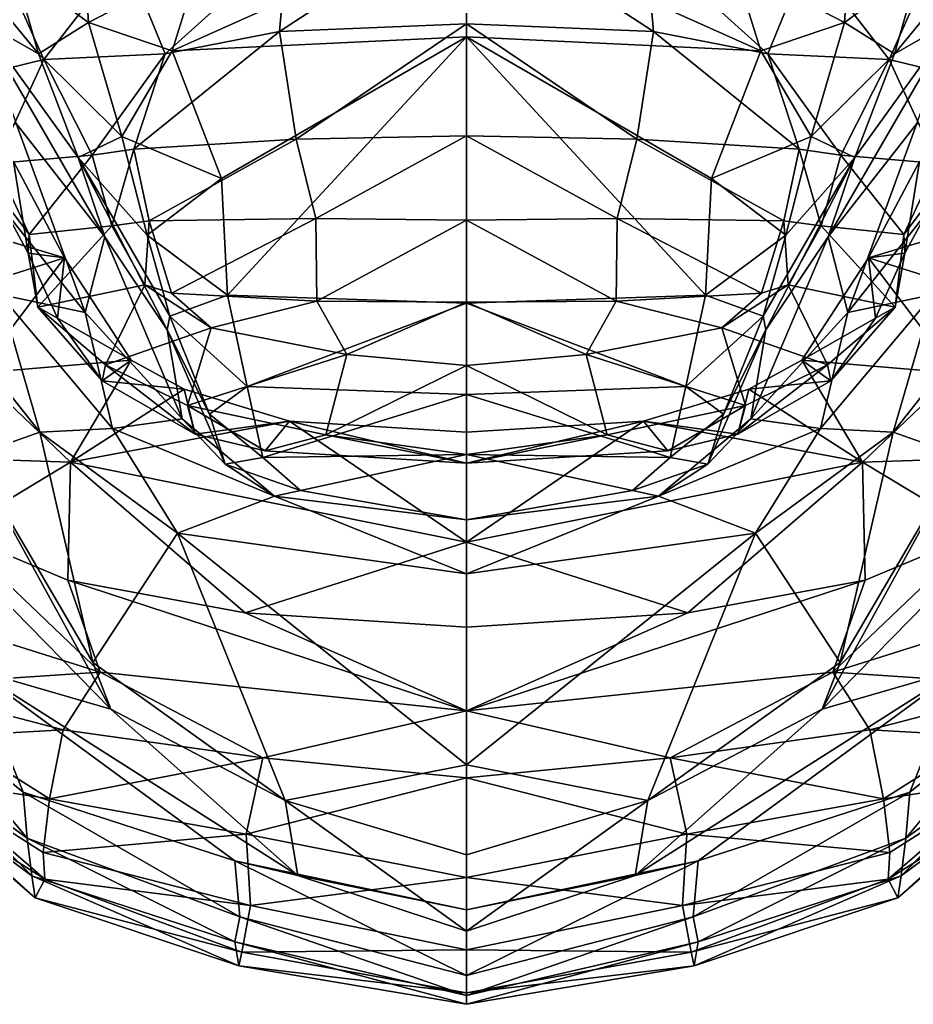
# Model space of a CAD drawing. Extents: x -1.6 to 1.6, y -9.4 to 16.4.
# Drawn here: x -0.086 to 0.086, y -9.3553 to -9.1657 of the extents above; entities that cross this region are included whole.
import ezdxf

# ---------------------------------------------------------------- set-up
doc = ezdxf.new("R2010")
doc.units = 0
doc.layers.add('DIPLODOC$LWO', color=1, linetype='CONTINUOUS')

msp = doc.modelspace()

# ---------------------------------------------------------------- linework, layer by layer
at = {"layer": 'DIPLODOC$LWO'}
for points in [[(0, -9.16651, 8.77404), (-0.03604, -9.16798, 8.78135), (0, -9.1445, 8.7862)], [(-0.03604, -9.16798, 8.78135), (-0.03451, -9.15115, 8.79446), (0, -9.1445, 8.7862)], [(0.03604, -9.16798, 8.78135), (0, -9.16651, 8.77404), (0, -9.1445, 8.7862)], [(0.03451, -9.15115, 8.79446), (0.03604, -9.16798, 8.78135), (0, -9.1445, 8.7862)], [(-0.05156, -9.15524, 9.21181), (-0.05665, -9.17175, 9.18966), (0, -9.14633, 9.20856)], [(-0.05665, -9.17175, 9.18966), (0, -9.16903, 9.18454), (0, -9.14633, 9.20856)], [(0.05665, -9.17175, 9.18966), (0.05156, -9.15524, 9.21181), (0, -9.14633, 9.20856)], [(0, -9.16903, 9.18454), (0.05665, -9.17175, 9.18966), (0, -9.14633, 9.20856)], [(-0.03451, -9.15115, 8.79446), (-0.05801, -9.17233, 8.79342), (-0.06578, -9.15329, 8.80634)], [(-0.05801, -9.17233, 8.79342), (-0.03451, -9.15115, 8.79446), (-0.03604, -9.16798, 8.78135)], [(0.05801, -9.17233, 8.79342), (0.03451, -9.15115, 8.79446), (0.06578, -9.15329, 8.80634)], [(0.03451, -9.15115, 8.79446), (0.05801, -9.17233, 8.79342), (0.03604, -9.16798, 8.78135)], [(-0.09901, -9.15214, 9.17645), (-0.08239, -9.17231, 9.17605), (-0.0871, -9.15581, 9.194)], [(-0.09901, -9.15214, 9.17645), (-0.09388, -9.16574, 9.15938), (-0.08239, -9.17231, 9.17605)], [(-0.08139, -9.17337, 8.80682), (-0.08904, -9.1562, 8.81729), (-0.06578, -9.15329, 8.80634)], [(-0.0871, -9.15581, 9.194), (-0.07282, -9.16625, 9.19322), (-0.07378, -9.15203, 9.21566)], [(-0.05801, -9.17233, 8.79342), (-0.08139, -9.17337, 8.80682), (-0.06578, -9.15329, 8.80634)], [(-0.07378, -9.15203, 9.21566), (-0.07282, -9.16625, 9.19322), (-0.05156, -9.15524, 9.21181)], [(0.07282, -9.16625, 9.19322), (0.07378, -9.15203, 9.21566), (0.05156, -9.15524, 9.21181)], [(0.08139, -9.17337, 8.80682), (0.05801, -9.17233, 8.79342), (0.06578, -9.15329, 8.80634)], [(0.08904, -9.1562, 8.81729), (0.08139, -9.17337, 8.80682), (0.06578, -9.15329, 8.80634)], [(0.07282, -9.16625, 9.19322), (0.0871, -9.15581, 9.194), (0.07378, -9.15203, 9.21566)], [(0.08239, -9.17231, 9.17605), (0.09901, -9.15214, 9.17645), (0.0871, -9.15581, 9.194)], [(0.09388, -9.16574, 9.15938), (0.09901, -9.15214, 9.17645), (0.08239, -9.17231, 9.17605)], [(-0.07282, -9.16625, 9.19322), (-0.05665, -9.17175, 9.18966), (-0.05156, -9.15524, 9.21181)], [(0.05665, -9.17175, 9.18966), (0.07282, -9.16625, 9.19322), (0.05156, -9.15524, 9.21181)], [(-0.09559, -9.17687, 8.81809), (-0.08904, -9.1562, 8.81729), (-0.08139, -9.17337, 8.80682)], [(-0.0871, -9.15581, 9.194), (-0.08239, -9.17231, 9.17605), (-0.07282, -9.16625, 9.19322)], [(0.08239, -9.17231, 9.17605), (0.0871, -9.15581, 9.194), (0.07282, -9.16625, 9.19322)], [(0.08904, -9.1562, 8.81729), (0.09559, -9.17687, 8.81809), (0.08139, -9.17337, 8.80682)], [(-0.07477, -9.19228, 9.15915), (-0.09388, -9.16574, 9.15938), (-0.06967, -9.20756, 9.13544)], [(-0.09388, -9.16574, 9.15938), (-0.07477, -9.19228, 9.15915), (-0.08239, -9.17231, 9.17605)], [(-0.06967, -9.20756, 9.13544), (-0.09388, -9.16574, 9.15938), (-0.08671, -9.18571, 9.13335)], [(-0.08239, -9.17231, 9.17605), (-0.0664, -9.18825, 9.17353), (-0.07282, -9.16625, 9.19322)], [(-0.07282, -9.16625, 9.19322), (-0.0664, -9.18825, 9.17353), (-0.05665, -9.17175, 9.18966)], [(-0.03281, -9.18871, 8.77141), (-0.03604, -9.16798, 8.78135), (0, -9.16651, 8.77404)], [(-0.03281, -9.18871, 8.77141), (0, -9.16651, 8.77404), (0, -9.1881, 8.76579)], [(0, -9.16651, 8.77404), (0.03281, -9.18871, 8.77141), (0, -9.1881, 8.76579)], [(0.03604, -9.16798, 8.78135), (0.03281, -9.18871, 8.77141), (0, -9.16651, 8.77404)], [(0.0664, -9.18825, 9.17353), (0.07282, -9.16625, 9.19322), (0.05665, -9.17175, 9.18966)], [(0.0664, -9.18825, 9.17353), (0.08239, -9.17231, 9.17605), (0.07282, -9.16625, 9.19322)], [(0.09388, -9.16574, 9.15938), (0.07477, -9.19228, 9.15915), (0.06967, -9.20756, 9.13544)], [(0.09388, -9.16574, 9.15938), (0.06967, -9.20756, 9.13544), (0.08671, -9.18571, 9.13335)], [(0.07477, -9.19228, 9.15915), (0.09388, -9.16574, 9.15938), (0.08239, -9.17231, 9.17605)], [(-0.03604, -9.16798, 8.78135), (-0.03281, -9.18871, 8.77141), (-0.06404, -9.19064, 8.78086)], [(-0.05801, -9.17233, 8.79342), (-0.03604, -9.16798, 8.78135), (-0.06404, -9.19064, 8.78086)], [(0.03281, -9.18871, 8.77141), (0.03604, -9.16798, 8.78135), (0.06404, -9.19064, 8.78086)], [(0.03604, -9.16798, 8.78135), (0.05801, -9.17233, 8.79342), (0.06404, -9.19064, 8.78086)], [(-0.05665, -9.17175, 9.18966), (-0.04721, -9.19633, 9.1698), (0, -9.16903, 9.18454)], [(-0.04721, -9.19633, 9.1698), (-0.04605, -9.21879, 9.15267), (0, -9.16903, 9.18454)], [(-0.04605, -9.21879, 9.15267), (0, -9.22034, 9.14414), (0, -9.16903, 9.18454)], [(0.04721, -9.19633, 9.1698), (0.05665, -9.17175, 9.18966), (0, -9.16903, 9.18454)], [(0.04605, -9.21879, 9.15267), (0.04721, -9.19633, 9.1698), (0, -9.16903, 9.18454)], [(0, -9.22034, 9.14414), (0.04605, -9.21879, 9.15267), (0, -9.16903, 9.18454)], [(-0.08239, -9.17231, 9.17605), (-0.07477, -9.19228, 9.15915), (-0.0664, -9.18825, 9.17353)], [(-0.07206, -9.19183, 8.7938), (-0.08139, -9.17337, 8.80682), (-0.05801, -9.17233, 8.79342)], [(-0.07206, -9.19183, 8.7938), (-0.05801, -9.17233, 8.79342), (-0.06404, -9.19064, 8.78086)], [(-0.0664, -9.18825, 9.17353), (-0.04721, -9.19633, 9.1698), (-0.05665, -9.17175, 9.18966)], [(0.04721, -9.19633, 9.1698), (0.0664, -9.18825, 9.17353), (0.05665, -9.17175, 9.18966)], [(0.05801, -9.17233, 8.79342), (0.07206, -9.19183, 8.7938), (0.06404, -9.19064, 8.78086)], [(0.08139, -9.17337, 8.80682), (0.07206, -9.19183, 8.7938), (0.05801, -9.17233, 8.79342)], [(0.07477, -9.19228, 9.15915), (0.08239, -9.17231, 9.17605), (0.0664, -9.18825, 9.17353)], [(-0.09559, -9.17687, 8.81809), (-0.08139, -9.17337, 8.80682), (-0.09066, -9.19343, 8.80764)], [(-0.08139, -9.17337, 8.80682), (-0.07206, -9.19183, 8.7938), (-0.09066, -9.19343, 8.80764)], [(0.07206, -9.19183, 8.7938), (0.08139, -9.17337, 8.80682), (0.09066, -9.19343, 8.80764)], [(0.08139, -9.17337, 8.80682), (0.09559, -9.17687, 8.81809), (0.09066, -9.19343, 8.80764)], [(-0.07342, -9.22208, 9.1062), (-0.08671, -9.18571, 9.13335), (-0.09761, -9.19153, 9.10468)], [(-0.08671, -9.18571, 9.13335), (-0.07342, -9.22208, 9.1062), (-0.06967, -9.20756, 9.13544)], [(0.07342, -9.22208, 9.1062), (0.08671, -9.18571, 9.13335), (0.06967, -9.20756, 9.13544)], [(0.08671, -9.18571, 9.13335), (0.07342, -9.22208, 9.1062), (0.09761, -9.19153, 9.10468)], [(-0.07477, -9.19228, 9.15915), (-0.06151, -9.20719, 9.1596), (-0.0664, -9.18825, 9.17353)], [(-0.0664, -9.18825, 9.17353), (-0.06151, -9.20719, 9.1596), (-0.04721, -9.19633, 9.1698)], [(-0.03281, -9.18871, 8.77141), (-0.06112, -9.20447, 8.77731), (-0.06404, -9.19064, 8.78086)], [(-0.03281, -9.18871, 8.77141), (-0.02904, -9.20402, 8.76875), (-0.06112, -9.20447, 8.77731)], [(-0.02904, -9.20402, 8.76875), (-0.03281, -9.18871, 8.77141), (0, -9.1881, 8.76579)], [(0, -9.20434, 8.76288), (-0.02904, -9.20402, 8.76875), (0, -9.1881, 8.76579)], [(0.02904, -9.20402, 8.76875), (0, -9.20434, 8.76288), (0, -9.1881, 8.76579)], [(0.03281, -9.18871, 8.77141), (0.02904, -9.20402, 8.76875), (0, -9.1881, 8.76579)], [(0.02904, -9.20402, 8.76875), (0.03281, -9.18871, 8.77141), (0.06112, -9.20447, 8.77731)], [(0.06112, -9.20447, 8.77731), (0.03281, -9.18871, 8.77141), (0.06404, -9.19064, 8.78086)], [(0.06151, -9.20719, 9.1596), (0.0664, -9.18825, 9.17353), (0.04721, -9.19633, 9.1698)], [(0.06151, -9.20719, 9.1596), (0.07477, -9.19228, 9.15915), (0.0664, -9.18825, 9.17353)], [(-0.06829, -9.20542, 8.78777), (-0.07206, -9.19183, 8.7938), (-0.06404, -9.19064, 8.78086)], [(-0.06112, -9.20447, 8.77731), (-0.06829, -9.20542, 8.78777), (-0.06404, -9.19064, 8.78086)], [(0.06829, -9.20542, 8.78777), (0.06112, -9.20447, 8.77731), (0.06404, -9.19064, 8.78086)], [(0.07206, -9.19183, 8.7938), (0.06829, -9.20542, 8.78777), (0.06404, -9.19064, 8.78086)], [(-0.0774, -9.21159, 8.82458), (-0.11407, -9.20063, 8.83173), (-0.08723, -9.19306, 8.8339)], [(-0.09761, -9.19153, 9.10468), (-0.08989, -9.21867, 9.08137), (-0.07342, -9.22208, 9.1062)], [(-0.09184, -9.19703, 8.81657), (-0.08444, -9.21069, 8.81231), (-0.08723, -9.19306, 8.8339)], [(-0.07206, -9.19183, 8.7938), (-0.08421, -9.20712, 8.80233), (-0.09066, -9.19343, 8.80764)], [(-0.08444, -9.21069, 8.81231), (-0.0774, -9.21159, 8.82458), (-0.08723, -9.19306, 8.8339)], [(-0.07206, -9.19183, 8.7938), (-0.06829, -9.20542, 8.78777), (-0.08421, -9.20712, 8.80233)], [(-0.05762, -9.22545, 9.13311), (-0.07477, -9.19228, 9.15915), (-0.06967, -9.20756, 9.13544)], [(-0.05711, -9.22281, 9.14622), (-0.07477, -9.19228, 9.15915), (-0.05762, -9.22545, 9.13311)], [(-0.07477, -9.19228, 9.15915), (-0.05711, -9.22281, 9.14622), (-0.06151, -9.20719, 9.1596)], [(0.07477, -9.19228, 9.15915), (0.05711, -9.22281, 9.14622), (0.05762, -9.22545, 9.13311)], [(0.05711, -9.22281, 9.14622), (0.07477, -9.19228, 9.15915), (0.06151, -9.20719, 9.1596)], [(0.07477, -9.19228, 9.15915), (0.05762, -9.22545, 9.13311), (0.06967, -9.20756, 9.13544)], [(0.06829, -9.20542, 8.78777), (0.07206, -9.19183, 8.7938), (0.08421, -9.20712, 8.80233)], [(0.08421, -9.20712, 8.80233), (0.07206, -9.19183, 8.7938), (0.09066, -9.19343, 8.80764)], [(0.08989, -9.21867, 9.08137), (0.09761, -9.19153, 9.10468), (0.07342, -9.22208, 9.1062)], [(0.11407, -9.20063, 8.83173), (0.0774, -9.21159, 8.82458), (0.08723, -9.19306, 8.8339)], [(0.0774, -9.21159, 8.82458), (0.08444, -9.21069, 8.81231), (0.08723, -9.19306, 8.8339)], [(0.08444, -9.21069, 8.81231), (0.09184, -9.19703, 8.81657), (0.08723, -9.19306, 8.8339)], [(-0.08421, -9.20712, 8.80233), (-0.09184, -9.19703, 8.81657), (-0.09066, -9.19343, 8.80764)], [(0.09184, -9.19703, 8.81657), (0.08421, -9.20712, 8.80233), (0.09066, -9.19343, 8.80764)], [(-0.06151, -9.20719, 9.1596), (-0.04605, -9.21879, 9.15267), (-0.04721, -9.19633, 9.1698)], [(0.04605, -9.21879, 9.15267), (0.06151, -9.20719, 9.1596), (0.04721, -9.19633, 9.1698)], [(-0.09184, -9.19703, 8.81657), (-0.08421, -9.20712, 8.80233), (-0.08444, -9.21069, 8.81231)], [(0.08421, -9.20712, 8.80233), (0.09184, -9.19703, 8.81657), (0.08444, -9.21069, 8.81231)], [(-0.11407, -9.20063, 8.83173), (-0.0774, -9.21159, 8.82458), (-0.10471, -9.22025, 8.82135)], [(0.0774, -9.21159, 8.82458), (0.11407, -9.20063, 8.83173), (0.10471, -9.22025, 8.82135)], [(-0.06197, -9.21681, 8.78716), (-0.06829, -9.20542, 8.78777), (-0.06112, -9.20447, 8.77731)], [(-0.06197, -9.21681, 8.78716), (-0.06112, -9.20447, 8.77731), (-0.05681, -9.21838, 8.77679)], [(-0.06112, -9.20447, 8.77731), (-0.02904, -9.20402, 8.76875), (-0.05681, -9.21838, 8.77679)], [(-0.02904, -9.20402, 8.76875), (-0.02882, -9.21991, 8.76939), (-0.05681, -9.21838, 8.77679)], [(-0.02882, -9.21991, 8.76939), (-0.02904, -9.20402, 8.76875), (0, -9.20434, 8.76288)], [(-0.02882, -9.21991, 8.76939), (0, -9.20434, 8.76288), (0, -9.22014, 8.76406)], [(0.02904, -9.20402, 8.76875), (0.02882, -9.21991, 8.76939), (0, -9.20434, 8.76288)], [(0, -9.20434, 8.76288), (0.02882, -9.21991, 8.76939), (0, -9.22014, 8.76406)], [(0.02882, -9.21991, 8.76939), (0.02904, -9.20402, 8.76875), (0.05681, -9.21838, 8.77679)], [(0.02904, -9.20402, 8.76875), (0.06112, -9.20447, 8.77731), (0.05681, -9.21838, 8.77679)], [(0.06112, -9.20447, 8.77731), (0.06197, -9.21681, 8.78716), (0.05681, -9.21838, 8.77679)], [(0.06829, -9.20542, 8.78777), (0.06197, -9.21681, 8.78716), (0.06112, -9.20447, 8.77731)], [(-0.08421, -9.20712, 8.80233), (-0.06829, -9.20542, 8.78777), (-0.08254, -9.22107, 8.7924)], [(-0.06829, -9.20542, 8.78777), (-0.06197, -9.21681, 8.78716), (-0.08254, -9.22107, 8.7924)], [(0.06197, -9.21681, 8.78716), (0.06829, -9.20542, 8.78777), (0.08254, -9.22107, 8.7924)], [(0.06829, -9.20542, 8.78777), (0.08421, -9.20712, 8.80233), (0.08254, -9.22107, 8.7924)], [(-0.08444, -9.21069, 8.81231), (-0.08421, -9.20712, 8.80233), (-0.08254, -9.22107, 8.7924)], [(-0.05475, -9.24257, 9.10594), (-0.06967, -9.20756, 9.13544), (-0.07342, -9.22208, 9.1062)], [(-0.05762, -9.22545, 9.13311), (-0.06967, -9.20756, 9.13544), (-0.05475, -9.24257, 9.10594)], [(-0.06151, -9.20719, 9.1596), (-0.05711, -9.22281, 9.14622), (-0.04605, -9.21879, 9.15267)], [(0.05711, -9.22281, 9.14622), (0.06151, -9.20719, 9.1596), (0.04605, -9.21879, 9.15267)], [(0.06967, -9.20756, 9.13544), (0.05762, -9.22545, 9.13311), (0.05475, -9.24257, 9.10594)], [(0.06967, -9.20756, 9.13544), (0.05475, -9.24257, 9.10594), (0.07342, -9.22208, 9.1062)], [(0.08421, -9.20712, 8.80233), (0.08444, -9.21069, 8.81231), (0.08254, -9.22107, 8.7924)], [(-0.08216, -9.24515, 9.06194), (-0.08989, -9.21867, 9.08137), (-0.11078, -9.20899, 9.04305)], [(-0.09524, -9.24977, 9.02573), (-0.08216, -9.24515, 9.06194), (-0.11078, -9.20899, 9.04305)], [(0.08989, -9.21867, 9.08137), (0.08216, -9.24515, 9.06194), (0.11078, -9.20899, 9.04305)], [(0.08216, -9.24515, 9.06194), (0.09524, -9.24977, 9.02573), (0.11078, -9.20899, 9.04305)], [(-0.09424, -9.23379, 8.81421), (-0.10471, -9.22025, 8.82135), (-0.0774, -9.21159, 8.82458)], [(-0.06458, -9.23132, 8.81341), (-0.09424, -9.23379, 8.81421), (-0.0774, -9.21159, 8.82458)], [(-0.07878, -9.22318, 8.80594), (-0.08444, -9.21069, 8.81231), (-0.08254, -9.22107, 8.7924)], [(-0.0774, -9.21159, 8.82458), (-0.08444, -9.21069, 8.81231), (-0.07878, -9.22318, 8.80594)], [(-0.07878, -9.22318, 8.80594), (-0.06458, -9.23132, 8.81341), (-0.0774, -9.21159, 8.82458)], [(0.09424, -9.23379, 8.81421), (0.06458, -9.23132, 8.81341), (0.0774, -9.21159, 8.82458)], [(0.06458, -9.23132, 8.81341), (0.07878, -9.22318, 8.80594), (0.0774, -9.21159, 8.82458)], [(0.08444, -9.21069, 8.81231), (0.0774, -9.21159, 8.82458), (0.07878, -9.22318, 8.80594)], [(0.10471, -9.22025, 8.82135), (0.09424, -9.23379, 8.81421), (0.0774, -9.21159, 8.82458)], [(0.08444, -9.21069, 8.81231), (0.07878, -9.22318, 8.80594), (0.08254, -9.22107, 8.7924)], [(-0.06197, -9.21681, 8.78716), (-0.06949, -9.2322, 8.78749), (-0.08254, -9.22107, 8.7924)], [(-0.06197, -9.21681, 8.78716), (-0.04914, -9.22508, 8.78446), (-0.06949, -9.2322, 8.78749)], [(-0.04914, -9.22508, 8.78446), (-0.06197, -9.21681, 8.78716), (-0.05681, -9.21838, 8.77679)], [(0.06197, -9.21681, 8.78716), (0.04914, -9.22508, 8.78446), (0.05681, -9.21838, 8.77679)], [(0.04914, -9.22508, 8.78446), (0.06197, -9.21681, 8.78716), (0.06949, -9.2322, 8.78749)], [(0.06949, -9.2322, 8.78749), (0.06197, -9.21681, 8.78716), (0.08254, -9.22107, 8.7924)], [(-0.06818, -9.24442, 9.0833), (-0.07342, -9.22208, 9.1062), (-0.08989, -9.21867, 9.08137)], [(-0.08989, -9.21867, 9.08137), (-0.08216, -9.24515, 9.06194), (-0.06818, -9.24442, 9.0833)], [(-0.05711, -9.22281, 9.14622), (-0.04225, -9.23636, 9.13493), (-0.04605, -9.21879, 9.15267)], [(-0.02882, -9.21991, 8.76939), (-0.04914, -9.22508, 8.78446), (-0.05681, -9.21838, 8.77679)], [(-0.04605, -9.21879, 9.15267), (-0.04225, -9.23636, 9.13493), (0, -9.22034, 9.14414)], [(0.04225, -9.23636, 9.13493), (0.04605, -9.21879, 9.15267), (0, -9.22034, 9.14414)], [(0.04914, -9.22508, 8.78446), (0.02882, -9.21991, 8.76939), (0.05681, -9.21838, 8.77679)], [(0.04225, -9.23636, 9.13493), (0.05711, -9.22281, 9.14622), (0.04605, -9.21879, 9.15267)], [(0.07342, -9.22208, 9.1062), (0.06818, -9.24442, 9.0833), (0.08989, -9.21867, 9.08137)], [(0.08216, -9.24515, 9.06194), (0.08989, -9.21867, 9.08137), (0.06818, -9.24442, 9.0833)], [(-0.06949, -9.2322, 8.78749), (-0.07013, -9.23525, 8.80104), (-0.08254, -9.22107, 8.7924)], [(-0.07013, -9.23525, 8.80104), (-0.07878, -9.22318, 8.80594), (-0.08254, -9.22107, 8.7924)], [(-0.02882, -9.21991, 8.76939), (-0.02303, -9.23023, 8.77943), (-0.04914, -9.22508, 8.78446)], [(-0.04225, -9.23636, 9.13493), (0, -9.2379, 9.12404), (0, -9.22034, 9.14414)], [(-0.02303, -9.23023, 8.77943), (-0.02882, -9.21991, 8.76939), (0, -9.22014, 8.76406)], [(0, -9.23233, 8.77422), (-0.02303, -9.23023, 8.77943), (0, -9.22014, 8.76406)], [(0.02882, -9.21991, 8.76939), (0.02303, -9.23023, 8.77943), (0, -9.22014, 8.76406)], [(0.02303, -9.23023, 8.77943), (0, -9.23233, 8.77422), (0, -9.22014, 8.76406)], [(0, -9.2379, 9.12404), (0.04225, -9.23636, 9.13493), (0, -9.22034, 9.14414)], [(0.02303, -9.23023, 8.77943), (0.02882, -9.21991, 8.76939), (0.04914, -9.22508, 8.78446)], [(0.07013, -9.23525, 8.80104), (0.06949, -9.2322, 8.78749), (0.08254, -9.22107, 8.7924)], [(0.07878, -9.22318, 8.80594), (0.07013, -9.23525, 8.80104), (0.08254, -9.22107, 8.7924)], [(-0.06458, -9.23132, 8.81341), (-0.07878, -9.22318, 8.80594), (-0.07013, -9.23525, 8.80104)], [(-0.07342, -9.22208, 9.1062), (-0.06818, -9.24442, 9.0833), (-0.05475, -9.24257, 9.10594)], [(-0.04948, -9.24169, 9.12512), (-0.05711, -9.22281, 9.14622), (-0.05762, -9.22545, 9.13311)], [(-0.04225, -9.23636, 9.13493), (-0.05711, -9.22281, 9.14622), (-0.04948, -9.24169, 9.12512)], [(0.05711, -9.22281, 9.14622), (0.04225, -9.23636, 9.13493), (0.04948, -9.24169, 9.12512)], [(0.05711, -9.22281, 9.14622), (0.04948, -9.24169, 9.12512), (0.05762, -9.22545, 9.13311)], [(0.06818, -9.24442, 9.0833), (0.07342, -9.22208, 9.1062), (0.05475, -9.24257, 9.10594)], [(0.07878, -9.22318, 8.80594), (0.06458, -9.23132, 8.81341), (0.07013, -9.23525, 8.80104)], [(-0.06949, -9.2322, 8.78749), (-0.04914, -9.22508, 8.78446), (-0.05375, -9.24004, 8.78434)], [(-0.04914, -9.22508, 8.78446), (-0.02303, -9.23023, 8.77943), (-0.05375, -9.24004, 8.78434)], [(0.02303, -9.23023, 8.77943), (0.04914, -9.22508, 8.78446), (0.05375, -9.24004, 8.78434)], [(0.04914, -9.22508, 8.78446), (0.06949, -9.2322, 8.78749), (0.05375, -9.24004, 8.78434)], [(-0.04647, -9.25133, 9.10544), (-0.05762, -9.22545, 9.13311), (-0.05475, -9.24257, 9.10594)], [(-0.04948, -9.24169, 9.12512), (-0.05762, -9.22545, 9.13311), (-0.04647, -9.25133, 9.10544)], [(0.05762, -9.22545, 9.13311), (0.04647, -9.25133, 9.10544), (0.05475, -9.24257, 9.10594)], [(0.05762, -9.22545, 9.13311), (0.04948, -9.24169, 9.12512), (0.04647, -9.25133, 9.10544)], [(-0.02303, -9.23023, 8.77943), (-0.02712, -9.24569, 8.77929), (-0.05375, -9.24004, 8.78434)], [(-0.02712, -9.24569, 8.77929), (-0.02303, -9.23023, 8.77943), (0, -9.23233, 8.77422)], [(0.02303, -9.23023, 8.77943), (0.02712, -9.24569, 8.77929), (0, -9.23233, 8.77422)], [(0.02712, -9.24569, 8.77929), (0.02303, -9.23023, 8.77943), (0.05375, -9.24004, 8.78434)], [(-0.09424, -9.23379, 8.81421), (-0.06458, -9.23132, 8.81341), (-0.07626, -9.25094, 8.80236)], [(-0.07626, -9.25094, 8.80236), (-0.06458, -9.23132, 8.81341), (-0.05439, -9.23688, 8.80859)], [(-0.06458, -9.23132, 8.81341), (-0.07013, -9.23525, 8.80104), (-0.05439, -9.23688, 8.80859)], [(-0.05227, -9.24554, 8.79517), (-0.07013, -9.23525, 8.80104), (-0.06949, -9.2322, 8.78749)], [(-0.05227, -9.24554, 8.79517), (-0.06949, -9.2322, 8.78749), (-0.05375, -9.24004, 8.78434)], [(-0.02712, -9.24569, 8.77929), (0, -9.23233, 8.77422), (0, -9.24945, 8.77473)], [(0, -9.23233, 8.77422), (0.02712, -9.24569, 8.77929), (0, -9.24945, 8.77473)], [(0.06949, -9.2322, 8.78749), (0.05227, -9.24554, 8.79517), (0.05375, -9.24004, 8.78434)], [(0.07013, -9.23525, 8.80104), (0.05227, -9.24554, 8.79517), (0.06949, -9.2322, 8.78749)], [(0.06458, -9.23132, 8.81341), (0.07626, -9.25094, 8.80236), (0.05439, -9.23688, 8.80859)], [(0.07013, -9.23525, 8.80104), (0.06458, -9.23132, 8.81341), (0.05439, -9.23688, 8.80859)], [(0.06458, -9.23132, 8.81341), (0.09424, -9.23379, 8.81421), (0.07626, -9.25094, 8.80236)], [(-0.09424, -9.23379, 8.81421), (-0.07626, -9.25094, 8.80236), (-0.11484, -9.24964, 8.8107)], [(0.07626, -9.25094, 8.80236), (0.09424, -9.23379, 8.81421), (0.11484, -9.24964, 8.8107)], [(-0.07013, -9.23525, 8.80104), (-0.05227, -9.24554, 8.79517), (-0.05439, -9.23688, 8.80859)], [(-0.03922, -9.25002, 9.11366), (-0.04225, -9.23636, 9.13493), (-0.04948, -9.24169, 9.12512)], [(0, -9.2379, 9.12404), (-0.04225, -9.23636, 9.13493), (-0.03922, -9.25002, 9.11366)], [(0.04225, -9.23636, 9.13493), (0, -9.2379, 9.12404), (0.03922, -9.25002, 9.11366)], [(0.04225, -9.23636, 9.13493), (0.03922, -9.25002, 9.11366), (0.04948, -9.24169, 9.12512)], [(0.05227, -9.24554, 8.79517), (0.07013, -9.23525, 8.80104), (0.05439, -9.23688, 8.80859)], [(-0.03407, -9.24305, 8.80427), (-0.07626, -9.25094, 8.80236), (-0.05439, -9.23688, 8.80859)], [(-0.05227, -9.24554, 8.79517), (-0.03407, -9.24305, 8.80427), (-0.05439, -9.23688, 8.80859)], [(0, -9.24946, 9.10354), (0, -9.2379, 9.12404), (-0.03922, -9.25002, 9.11366)], [(0, -9.2379, 9.12404), (0, -9.24946, 9.10354), (0.03922, -9.25002, 9.11366)], [(0.07626, -9.25094, 8.80236), (0.03407, -9.24305, 8.80427), (0.05439, -9.23688, 8.80859)], [(0.03407, -9.24305, 8.80427), (0.05227, -9.24554, 8.79517), (0.05439, -9.23688, 8.80859)], [(-0.02712, -9.24569, 8.77929), (-0.03879, -9.24877, 8.79317), (-0.05375, -9.24004, 8.78434)], [(-0.03879, -9.24877, 8.79317), (-0.05227, -9.24554, 8.79517), (-0.05375, -9.24004, 8.78434)], [(0.03879, -9.24877, 8.79317), (0.02712, -9.24569, 8.77929), (0.05375, -9.24004, 8.78434)], [(0.05227, -9.24554, 8.79517), (0.03879, -9.24877, 8.79317), (0.05375, -9.24004, 8.78434)], [(-0.03922, -9.25002, 9.11366), (-0.04948, -9.24169, 9.12512), (-0.04647, -9.25133, 9.10544)], [(0.04948, -9.24169, 9.12512), (0.03922, -9.25002, 9.11366), (0.04647, -9.25133, 9.10544)], [(0, -9.26636, 8.79064), (-0.07626, -9.25094, 8.80236), (-0.03407, -9.24305, 8.80427)], [(-0.037, -9.2575, 9.08541), (-0.05475, -9.24257, 9.10594), (-0.06818, -9.24442, 9.0833)], [(-0.04647, -9.25133, 9.10544), (-0.05475, -9.24257, 9.10594), (-0.037, -9.2575, 9.08541)], [(-0.05227, -9.24554, 8.79517), (-0.03879, -9.24877, 8.79317), (-0.03407, -9.24305, 8.80427)], [(-0.03879, -9.24877, 8.79317), (0, -9.25113, 8.78664), (-0.03407, -9.24305, 8.80427)], [(0, -9.24517, 8.79932), (0, -9.26636, 8.79064), (-0.03407, -9.24305, 8.80427)], [(0, -9.25113, 8.78664), (0, -9.24517, 8.79932), (-0.03407, -9.24305, 8.80427)], [(0.07626, -9.25094, 8.80236), (0, -9.26636, 8.79064), (0.03407, -9.24305, 8.80427)], [(0, -9.26636, 8.79064), (0, -9.24517, 8.79932), (0.03407, -9.24305, 8.80427)], [(0, -9.24517, 8.79932), (0, -9.25113, 8.78664), (0.03407, -9.24305, 8.80427)], [(0, -9.25113, 8.78664), (0.03879, -9.24877, 8.79317), (0.03407, -9.24305, 8.80427)], [(0.03879, -9.24877, 8.79317), (0.05227, -9.24554, 8.79517), (0.03407, -9.24305, 8.80427)], [(0.05475, -9.24257, 9.10594), (0.04647, -9.25133, 9.10544), (0.037, -9.2575, 9.08541)], [(0.05475, -9.24257, 9.10594), (0.037, -9.2575, 9.08541), (0.06818, -9.24442, 9.0833)], [(-0.09524, -9.24977, 9.02573), (-0.07194, -9.2895, 9.01824), (-0.08216, -9.24515, 9.06194)], [(-0.05564, -9.26458, 9.06443), (-0.06818, -9.24442, 9.0833), (-0.08216, -9.24515, 9.06194)], [(-0.07194, -9.2895, 9.01824), (-0.05564, -9.26458, 9.06443), (-0.08216, -9.24515, 9.06194)], [(-0.06818, -9.24442, 9.0833), (-0.05564, -9.26458, 9.06443), (-0.037, -9.2575, 9.08541)], [(-0.02712, -9.24569, 8.77929), (0, -9.25113, 8.78664), (-0.03879, -9.24877, 8.79317)], [(0, -9.25113, 8.78664), (-0.02712, -9.24569, 8.77929), (0, -9.24945, 8.77473)], [(0.02712, -9.24569, 8.77929), (0, -9.25113, 8.78664), (0, -9.24945, 8.77473)], [(0, -9.25113, 8.78664), (0.02712, -9.24569, 8.77929), (0.03879, -9.24877, 8.79317)], [(0.05564, -9.26458, 9.06443), (0.06818, -9.24442, 9.0833), (0.037, -9.2575, 9.08541)], [(0.06818, -9.24442, 9.0833), (0.05564, -9.26458, 9.06443), (0.08216, -9.24515, 9.06194)], [(0.05564, -9.26458, 9.06443), (0.07194, -9.2895, 9.01824), (0.08216, -9.24515, 9.06194)], [(0.07194, -9.2895, 9.01824), (0.09524, -9.24977, 9.02573), (0.08216, -9.24515, 9.06194)], [(-0.11484, -9.24964, 8.8107), (-0.07626, -9.25094, 8.80236), (-0.09872, -9.2645, 8.79888)], [(-0.11233, -9.25381, 8.98371), (-0.06846, -9.29846, 8.99955), (-0.09524, -9.24977, 9.02573)], [(-0.09524, -9.24977, 9.02573), (-0.06846, -9.29846, 8.99955), (-0.07194, -9.2895, 9.01824)], [(-0.03195, -9.25637, 9.09673), (-0.03922, -9.25002, 9.11366), (-0.04647, -9.25133, 9.10544)], [(0, -9.24946, 9.10354), (-0.03922, -9.25002, 9.11366), (-0.03195, -9.25637, 9.09673)], [(0, -9.26202, 9.08328), (0, -9.24946, 9.10354), (-0.03195, -9.25637, 9.09673)], [(0, -9.24946, 9.10354), (0, -9.26202, 9.08328), (0.03195, -9.25637, 9.09673)], [(0.03922, -9.25002, 9.11366), (0, -9.24946, 9.10354), (0.03195, -9.25637, 9.09673)], [(0.03922, -9.25002, 9.11366), (0.03195, -9.25637, 9.09673), (0.04647, -9.25133, 9.10544)], [(0.06846, -9.29846, 8.99955), (0.11233, -9.25381, 8.98371), (0.09524, -9.24977, 9.02573)], [(0.06846, -9.29846, 8.99955), (0.09524, -9.24977, 9.02573), (0.07194, -9.2895, 9.01824)], [(0.07626, -9.25094, 8.80236), (0.11484, -9.24964, 8.8107), (0.09872, -9.2645, 8.79888)], [(-0.07626, -9.25094, 8.80236), (-0.07675, -9.27365, 8.79445), (-0.09872, -9.2645, 8.79888)], [(-0.07626, -9.25094, 8.80236), (-0.04261, -9.27995, 8.78945), (-0.07675, -9.27365, 8.79445)], [(-0.04261, -9.27995, 8.78945), (-0.07626, -9.25094, 8.80236), (0, -9.26636, 8.79064)], [(-0.03195, -9.25637, 9.09673), (-0.04647, -9.25133, 9.10544), (-0.037, -9.2575, 9.08541)], [(0.07626, -9.25094, 8.80236), (0.04261, -9.27995, 8.78945), (0, -9.26636, 8.79064)], [(0.04647, -9.25133, 9.10544), (0.03195, -9.25637, 9.09673), (0.037, -9.2575, 9.08541)], [(0.04261, -9.27995, 8.78945), (0.07626, -9.25094, 8.80236), (0.07675, -9.27365, 8.79445)], [(0.07675, -9.27365, 8.79445), (0.07626, -9.25094, 8.80236), (0.09872, -9.2645, 8.79888)], [(-0.09489, -9.29082, 8.98), (-0.06846, -9.29846, 8.99955), (-0.11233, -9.25381, 8.98371)], [(0.06846, -9.29846, 8.99955), (0.09489, -9.29082, 8.98), (0.11233, -9.25381, 8.98371)], [(0, -9.2724, 9.06535), (-0.037, -9.2575, 9.08541), (-0.05564, -9.26458, 9.06443)], [(0, -9.26202, 9.08328), (-0.03195, -9.25637, 9.09673), (-0.037, -9.2575, 9.08541)], [(0, -9.2724, 9.06535), (0, -9.26202, 9.08328), (-0.037, -9.2575, 9.08541)], [(0.03195, -9.25637, 9.09673), (0, -9.26202, 9.08328), (0.037, -9.2575, 9.08541)], [(0, -9.26202, 9.08328), (0, -9.2724, 9.06535), (0.037, -9.2575, 9.08541)], [(0.037, -9.2575, 9.08541), (0, -9.2724, 9.06535), (0.05564, -9.26458, 9.06443)], [(-0.07052, -9.29134, 8.79879), (-0.117, -9.27673, 8.80601), (-0.09872, -9.2645, 8.79888)], [(-0.07675, -9.27365, 8.79445), (-0.07052, -9.29134, 8.79879), (-0.09872, -9.2645, 8.79888)], [(-0.07194, -9.2895, 9.01824), (-0.03492, -9.31606, 9.01351), (-0.05564, -9.26458, 9.06443)], [(-0.03492, -9.31606, 9.01351), (0, -9.30924, 9.03293), (-0.05564, -9.26458, 9.06443)], [(0, -9.30924, 9.03293), (0, -9.2724, 9.06535), (-0.05564, -9.26458, 9.06443)], [(0, -9.30924, 9.03293), (0.03492, -9.31606, 9.01351), (0.05564, -9.26458, 9.06443)], [(0, -9.2724, 9.06535), (0, -9.30924, 9.03293), (0.05564, -9.26458, 9.06443)], [(0.03492, -9.31606, 9.01351), (0.07194, -9.2895, 9.01824), (0.05564, -9.26458, 9.06443)], [(0.117, -9.27673, 8.80601), (0.07052, -9.29134, 8.79879), (0.09872, -9.2645, 8.79888)], [(0.07052, -9.29134, 8.79879), (0.07675, -9.27365, 8.79445), (0.09872, -9.2645, 8.79888)], [(0, -9.26636, 8.79064), (0, -9.28272, 8.78286), (-0.04261, -9.27995, 8.78945)], [(0, -9.28272, 8.78286), (0, -9.26636, 8.79064), (0.04261, -9.27995, 8.78945)], [(0, -9.29879, 8.78662), (-0.07052, -9.29134, 8.79879), (-0.07675, -9.27365, 8.79445)], [(-0.04261, -9.27995, 8.78945), (0, -9.29879, 8.78662), (-0.07675, -9.27365, 8.79445)], [(0.07052, -9.29134, 8.79879), (0, -9.29879, 8.78662), (0.07675, -9.27365, 8.79445)], [(0, -9.29879, 8.78662), (0.04261, -9.27995, 8.78945), (0.07675, -9.27365, 8.79445)], [(-0.07052, -9.29134, 8.79879), (-0.11009, -9.29401, 8.81336), (-0.117, -9.27673, 8.80601)], [(0.11009, -9.29401, 8.81336), (0.07052, -9.29134, 8.79879), (0.117, -9.27673, 8.80601)], [(0, -9.28272, 8.78286), (0, -9.29879, 8.78662), (-0.04261, -9.27995, 8.78945)], [(0, -9.29879, 8.78662), (0, -9.28272, 8.78286), (0.04261, -9.27995, 8.78945)], [(-0.06846, -9.29846, 8.99955), (-0.03492, -9.31606, 9.01351), (-0.07194, -9.2895, 9.01824)], [(0.03492, -9.31606, 9.01351), (0.06846, -9.29846, 8.99955), (0.07194, -9.2895, 9.01824)], [(-0.11009, -9.29401, 8.81336), (-0.07052, -9.29134, 8.79879), (-0.07769, -9.30245, 8.80902)], [(-0.08537, -9.31444, 8.96166), (-0.09489, -9.29082, 8.98), (-0.10547, -9.29831, 8.95279)], [(-0.03251, -9.33052, 8.98963), (-0.06846, -9.29846, 8.99955), (-0.09489, -9.29082, 8.98)], [(-0.08537, -9.31444, 8.96166), (-0.04459, -9.3277, 8.96799), (-0.09489, -9.29082, 8.98)], [(-0.04459, -9.3277, 8.96799), (-0.03251, -9.33052, 8.98963), (-0.09489, -9.29082, 8.98)], [(-0.07052, -9.29134, 8.79879), (-0.03919, -9.30786, 8.80103), (-0.07769, -9.30245, 8.80902)], [(0, -9.29879, 8.78662), (-0.03919, -9.30786, 8.80103), (-0.07052, -9.29134, 8.79879)], [(0.03919, -9.30786, 8.80103), (0, -9.29879, 8.78662), (0.07052, -9.29134, 8.79879)], [(0.06846, -9.29846, 8.99955), (0.03251, -9.33052, 8.98963), (0.09489, -9.29082, 8.98)], [(0.03251, -9.33052, 8.98963), (0.04459, -9.3277, 8.96799), (0.09489, -9.29082, 8.98)], [(0.03919, -9.30786, 8.80103), (0.07052, -9.29134, 8.79879), (0.07769, -9.30245, 8.80902)], [(0.04459, -9.3277, 8.96799), (0.08537, -9.31444, 8.96166), (0.09489, -9.29082, 8.98)], [(0.07052, -9.29134, 8.79879), (0.11009, -9.29401, 8.81336), (0.07769, -9.30245, 8.80902)], [(0.09489, -9.29082, 8.98), (0.08537, -9.31444, 8.96166), (0.10547, -9.29831, 8.95279)], [(-0.09946, -9.30366, 8.82265), (-0.11009, -9.29401, 8.81336), (-0.07769, -9.30245, 8.80902)], [(0.11009, -9.29401, 8.81336), (0.09946, -9.30366, 8.82265), (0.07769, -9.30245, 8.80902)], [(-0.10547, -9.29831, 8.95279), (-0.10659, -9.30733, 8.92466), (-0.08459, -9.3233, 8.93813)], [(-0.08537, -9.31444, 8.96166), (-0.10547, -9.29831, 8.95279), (-0.08459, -9.3233, 8.93813)], [(-0.03251, -9.33052, 8.98963), (-0.03492, -9.31606, 9.01351), (-0.06846, -9.29846, 8.99955)], [(-0.03919, -9.30786, 8.80103), (0, -9.29879, 8.78662), (0, -9.31174, 8.79355)], [(0, -9.29879, 8.78662), (0.03919, -9.30786, 8.80103), (0, -9.31174, 8.79355)], [(0.03492, -9.31606, 9.01351), (0.03251, -9.33052, 8.98963), (0.06846, -9.29846, 8.99955)], [(0.10659, -9.30733, 8.92466), (0.10547, -9.29831, 8.95279), (0.08459, -9.3233, 8.93813)], [(0.10547, -9.29831, 8.95279), (0.08537, -9.31444, 8.96166), (0.08459, -9.3233, 8.93813)], [(-0.08028, -9.31573, 8.82275), (-0.09946, -9.30366, 8.82265), (-0.07769, -9.30245, 8.80902)], [(-0.03919, -9.30786, 8.80103), (-0.08028, -9.31573, 8.82275), (-0.07769, -9.30245, 8.80902)], [(0.08028, -9.31573, 8.82275), (0.03919, -9.30786, 8.80103), (0.07769, -9.30245, 8.80902)], [(0.09946, -9.30366, 8.82265), (0.08028, -9.31573, 8.82275), (0.07769, -9.30245, 8.80902)], [(-0.08028, -9.31573, 8.82275), (-0.10327, -9.31221, 8.8517), (-0.09946, -9.30366, 8.82265)], [(0.10327, -9.31221, 8.8517), (0.08028, -9.31573, 8.82275), (0.09946, -9.30366, 8.82265)], [(-0.10659, -9.30733, 8.92466), (-0.08369, -9.33061, 8.91504), (-0.08459, -9.3233, 8.93813)], [(-0.08369, -9.33061, 8.91504), (-0.10659, -9.30733, 8.92466), (-0.10568, -9.31426, 8.90237)], [(-0.03919, -9.30786, 8.80103), (-0.04244, -9.32254, 8.81342), (-0.08028, -9.31573, 8.82275)], [(-0.04244, -9.32254, 8.81342), (-0.03919, -9.30786, 8.80103), (0, -9.31174, 8.79355)], [(0.03919, -9.30786, 8.80103), (0.04244, -9.32254, 8.81342), (0, -9.31174, 8.79355)], [(0.04244, -9.32254, 8.81342), (0.03919, -9.30786, 8.80103), (0.08028, -9.31573, 8.82275)], [(0.08369, -9.33061, 8.91504), (0.10659, -9.30733, 8.92466), (0.08459, -9.3233, 8.93813)], [(0.10659, -9.30733, 8.92466), (0.08369, -9.33061, 8.91504), (0.10568, -9.31426, 8.90237)], [(-0.03492, -9.31606, 9.01351), (0, -9.32657, 9.01494), (0, -9.30924, 9.03293)], [(0, -9.32657, 9.01494), (0.03492, -9.31606, 9.01351), (0, -9.30924, 9.03293)], [(-0.08118, -9.33123, 8.86409), (-0.10371, -9.31691, 8.88045), (-0.10327, -9.31221, 8.8517)], [(-0.08118, -9.33123, 8.86409), (-0.10327, -9.31221, 8.8517), (-0.08149, -9.3261, 8.83868)], [(-0.10327, -9.31221, 8.8517), (-0.08028, -9.31573, 8.82275), (-0.08149, -9.3261, 8.83868)], [(0, -9.3309, 8.80704), (-0.04244, -9.32254, 8.81342), (0, -9.31174, 8.79355)], [(0.04244, -9.32254, 8.81342), (0, -9.3309, 8.80704), (0, -9.31174, 8.79355)], [(0.08028, -9.31573, 8.82275), (0.10327, -9.31221, 8.8517), (0.08149, -9.3261, 8.83868)], [(0.10327, -9.31221, 8.8517), (0.08118, -9.33123, 8.86409), (0.08149, -9.3261, 8.83868)], [(0.10371, -9.31691, 8.88045), (0.08118, -9.33123, 8.86409), (0.10327, -9.31221, 8.8517)], [(-0.10568, -9.31426, 8.90237), (-0.10371, -9.31691, 8.88045), (-0.08308, -9.3348, 8.89138)], [(-0.08369, -9.33061, 8.91504), (-0.10568, -9.31426, 8.90237), (-0.08308, -9.3348, 8.89138)], [(-0.04364, -9.33848, 8.94038), (-0.08537, -9.31444, 8.96166), (-0.08459, -9.3233, 8.93813)], [(-0.04364, -9.33848, 8.94038), (-0.04459, -9.3277, 8.96799), (-0.08537, -9.31444, 8.96166)], [(0.08537, -9.31444, 8.96166), (0.04364, -9.33848, 8.94038), (0.08459, -9.3233, 8.93813)], [(0.04459, -9.3277, 8.96799), (0.04364, -9.33848, 8.94038), (0.08537, -9.31444, 8.96166)], [(0.10371, -9.31691, 8.88045), (0.10568, -9.31426, 8.90237), (0.08308, -9.3348, 8.89138)], [(0.10568, -9.31426, 8.90237), (0.08369, -9.33061, 8.91504), (0.08308, -9.3348, 8.89138)], [(-0.08028, -9.31573, 8.82275), (-0.04244, -9.32254, 8.81342), (-0.08149, -9.3261, 8.83868)], [(-0.03492, -9.31606, 9.01351), (-0.03251, -9.33052, 8.98963), (0, -9.34123, 8.99522)], [(0, -9.32657, 9.01494), (-0.03492, -9.31606, 9.01351), (0, -9.34123, 8.99522)], [(0.03251, -9.33052, 8.98963), (0.03492, -9.31606, 9.01351), (0, -9.34123, 8.99522)], [(0.03492, -9.31606, 9.01351), (0, -9.32657, 9.01494), (0, -9.34123, 8.99522)], [(0.04244, -9.32254, 8.81342), (0.08028, -9.31573, 8.82275), (0.08149, -9.3261, 8.83868)], [(-0.10371, -9.31691, 8.88045), (-0.08118, -9.33123, 8.86409), (-0.08308, -9.3348, 8.89138)], [(0.08118, -9.33123, 8.86409), (0.10371, -9.31691, 8.88045), (0.08308, -9.3348, 8.89138)], [(-0.08369, -9.33061, 8.91504), (-0.04464, -9.34332, 8.91801), (-0.08459, -9.3233, 8.93813)], [(-0.04464, -9.34332, 8.91801), (-0.04364, -9.33848, 8.94038), (-0.08459, -9.3233, 8.93813)], [(-0.04244, -9.32254, 8.81342), (-0.04161, -9.33627, 8.83159), (-0.08149, -9.3261, 8.83868)], [(0, -9.3309, 8.80704), (-0.04161, -9.33627, 8.83159), (-0.04244, -9.32254, 8.81342)], [(0.04161, -9.33627, 8.83159), (0, -9.3309, 8.80704), (0.04244, -9.32254, 8.81342)], [(0.04161, -9.33627, 8.83159), (0.04244, -9.32254, 8.81342), (0.08149, -9.3261, 8.83868)], [(0.04364, -9.33848, 8.94038), (0.04464, -9.34332, 8.91801), (0.08459, -9.3233, 8.93813)], [(0.04464, -9.34332, 8.91801), (0.08369, -9.33061, 8.91504), (0.08459, -9.3233, 8.93813)], [(-0.04161, -9.33627, 8.83159), (-0.08118, -9.33123, 8.86409), (-0.08149, -9.3261, 8.83868)], [(-0.04459, -9.3277, 8.96799), (-0.04364, -9.33848, 8.94038), (0, -9.34977, 8.93824)], [(0, -9.33714, 8.97728), (-0.04459, -9.3277, 8.96799), (0, -9.34977, 8.93824)], [(0, -9.33714, 8.97728), (-0.03251, -9.33052, 8.98963), (-0.04459, -9.3277, 8.96799)], [(0.04364, -9.33848, 8.94038), (0.04459, -9.3277, 8.96799), (0, -9.34977, 8.93824)], [(0.04459, -9.3277, 8.96799), (0, -9.33714, 8.97728), (0, -9.34977, 8.93824)], [(0.03251, -9.33052, 8.98963), (0, -9.33714, 8.97728), (0.04459, -9.3277, 8.96799)], [(0.08118, -9.33123, 8.86409), (0.04161, -9.33627, 8.83159), (0.08149, -9.3261, 8.83868)], [(-0.04385, -9.34792, 8.89289), (-0.08369, -9.33061, 8.91504), (-0.08308, -9.3348, 8.89138)], [(-0.04385, -9.34792, 8.89289), (-0.04464, -9.34332, 8.91801), (-0.08369, -9.33061, 8.91504)], [(-0.08118, -9.33123, 8.86409), (-0.04326, -9.34527, 8.86109), (-0.08308, -9.3348, 8.89138)], [(-0.04161, -9.33627, 8.83159), (-0.04326, -9.34527, 8.86109), (-0.08118, -9.33123, 8.86409)], [(-0.04161, -9.33627, 8.83159), (0, -9.3309, 8.80704), (0, -9.34481, 8.82516)], [(-0.03251, -9.33052, 8.98963), (0, -9.33714, 8.97728), (0, -9.34123, 8.99522)], [(0, -9.33714, 8.97728), (0.03251, -9.33052, 8.98963), (0, -9.34123, 8.99522)], [(0, -9.3309, 8.80704), (0.04161, -9.33627, 8.83159), (0, -9.34481, 8.82516)], [(0.04326, -9.34527, 8.86109), (0.04161, -9.33627, 8.83159), (0.08118, -9.33123, 8.86409)], [(0.04326, -9.34527, 8.86109), (0.08118, -9.33123, 8.86409), (0.08308, -9.3348, 8.89138)], [(0.08369, -9.33061, 8.91504), (0.04385, -9.34792, 8.89289), (0.08308, -9.3348, 8.89138)], [(0.04464, -9.34332, 8.91801), (0.04385, -9.34792, 8.89289), (0.08369, -9.33061, 8.91504)], [(-0.04326, -9.34527, 8.86109), (-0.04385, -9.34792, 8.89289), (-0.08308, -9.3348, 8.89138)], [(0.04385, -9.34792, 8.89289), (0.04326, -9.34527, 8.86109), (0.08308, -9.3348, 8.89138)], [(-0.04326, -9.34527, 8.86109), (-0.04161, -9.33627, 8.83159), (0, -9.34481, 8.82516)], [(0.04161, -9.33627, 8.83159), (0.04326, -9.34527, 8.86109), (0, -9.34481, 8.82516)], [(0, -9.35362, 8.91397), (-0.04364, -9.33848, 8.94038), (-0.04464, -9.34332, 8.91801)], [(-0.04364, -9.33848, 8.94038), (0, -9.35362, 8.91397), (0, -9.34977, 8.93824)], [(0, -9.35362, 8.91397), (0.04364, -9.33848, 8.94038), (0, -9.34977, 8.93824)], [(0.04364, -9.33848, 8.94038), (0, -9.35362, 8.91397), (0.04464, -9.34332, 8.91801)], [(-0.04464, -9.34332, 8.91801), (-0.04385, -9.34792, 8.89289), (0, -9.35532, 8.89002)], [(0, -9.35362, 8.91397), (-0.04464, -9.34332, 8.91801), (0, -9.35532, 8.89002)], [(0, -9.35308, 8.85762), (-0.04326, -9.34527, 8.86109), (0, -9.34481, 8.82516)], [(0.04385, -9.34792, 8.89289), (0.04464, -9.34332, 8.91801), (0, -9.35532, 8.89002)], [(0.04464, -9.34332, 8.91801), (0, -9.35362, 8.91397), (0, -9.35532, 8.89002)], [(0.04326, -9.34527, 8.86109), (0, -9.35308, 8.85762), (0, -9.34481, 8.82516)], [(0, -9.35308, 8.85762), (-0.04385, -9.34792, 8.89289), (-0.04326, -9.34527, 8.86109)], [(0.04385, -9.34792, 8.89289), (0, -9.35308, 8.85762), (0.04326, -9.34527, 8.86109)], [(-0.04385, -9.34792, 8.89289), (0, -9.35308, 8.85762), (0, -9.35532, 8.89002)], [(0, -9.35308, 8.85762), (0.04385, -9.34792, 8.89289), (0, -9.35532, 8.89002)]]:
    msp.add_3dface(points, dxfattribs=at)

doc.saveas('drawing.dxf')
